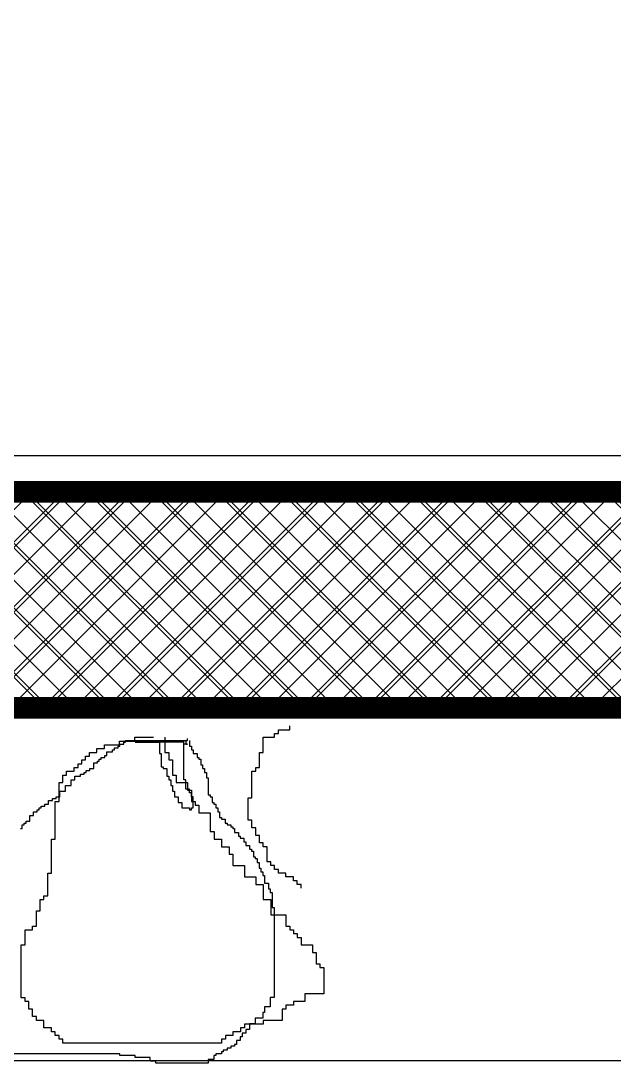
# Model space of a CAD drawing. Extents: x 250879 to 348495, y -51522 to -9360.
# Drawn here: x 290497.6 to 290580, y -50727.5 to -50582.8 of the extents above; entities that cross this region are included whole.
import ezdxf

# ---------------------------------------------------------------- set-up
doc = ezdxf.new("R2010")
doc.units = 0
doc.layers.add('AXIS', color=1, linetype='CONTINUOUS')
doc.layers.add('WALL', color=7, linetype='CONTINUOUS')
doc.layers.add('VIS', color=8, linetype='CONTINUOUS', lineweight=18)

msp = doc.modelspace()

# ---------------------------------------------------------------- hatches: boundary and pattern name
at = {"layer": 'AXIS'}
h = msp.add_hatch(dxfattribs=at)
h.set_pattern_fill('ANSI37', color=256, style=0)
h.set_pattern_definition([(45, (19207.2062, -24231.1652), (-2.24506403, 2.24506403), []), (135, (19207.2062, -24231.1652), (-2.24506403, -2.24506403), [])])
h.paths.add_polyline_path([(289238.58209, -50648.17295), (289238.58209, -50678.17295), (292232.78876, -50678.17295), (292232.78876, -50648.17295)])
at = {"layer": 'VIS', "ltscale": 0.0001}
h = msp.add_hatch(dxfattribs=at)
h.set_pattern_fill('ANSI37', color=256, scale=2, style=0)
h.set_pattern_definition([(135, (640533.8467, -30867.618), (4.49012806, 4.49012806), []), (45, (640533.8467, -30867.618), (4.49012806, -4.49012806), [])])
h.paths.add_polyline_path([(290593.74656, -50648.17295), (290676.28538, -50648.17295), (290676.28538, -50653.17295), (290793.74656, -50653.17295), (290793.74656, -50678.17295), (290593.74656, -50678.17295)])
h.paths.add_polyline_path([(290676.28538, -50648.17295), (290738.41718, -50648.17295), (290738.41718, -50653.17295), (290676.28538, -50653.17295)], flags=17)
h.paths.add_polyline_path([(290738.41718, -50648.17295), (290743.41718, -50648.17295), (290743.41718, -50653.17295), (290738.41718, -50653.17295)], flags=17)
h.paths.add_polyline_path([(290743.41718, -50648.17295), (290793.74656, -50648.17295), (290793.74656, -50653.17295), (290743.41718, -50653.17295)])
h.paths.add_polyline_path([(290268.74656, -50678.17295), (290268.74656, -50648.17295), (290593.74656, -50648.17295), (290593.74656, -50678.17295)])

# ---------------------------------------------------------------- linework, layer by layer
at = {"layer": 'WALL', "linetype": 'Continuous'}
for p, q in [((292217.78876, -50643.17295), (289092.2533, -50643.17295)), ((292217.78876, -50648.17295), (289092.2533, -50648.17295)), ((290532.84163, -50682.25487), (290532.84163, -50681.73102)), ((290532.84163, -50681.73102), (290533.36652, -50681.73102)), ((290533.36652, -50681.73102), (290533.36652, -50681.20717)), ((290533.36652, -50681.20717), (290534.94021, -50681.20717)), ((290534.94021, -50681.20717), (290534.94021, -50680.68283)), ((290511.33288, -50683.30305), (290511.33288, -50682.7792)), ((290511.33288, -50682.7792), (290513.43146, -50682.7792)), ((290511.38705, -50683.47912), (290511.38705, -50683.21865)), ((290511.38705, -50683.21865), (290511.9081, -50683.21865)), ((290511.9081, -50683.21865), (290511.9081, -50682.95818)), ((290511.9081, -50682.95818), (290512.1691, -50682.95818)), ((290512.1691, -50682.95818), (290512.1691, -50682.69771)), ((290512.1691, -50682.69771), (290520.5116, -50682.69771)), ((290513.43146, -50682.7792), (290513.43146, -50682.25487)), ((290513.43146, -50682.25487), (290516.05492, -50682.25487)), ((290520.2506, -50682.95818), (290513.4722, -50682.95818)), ((290513.4722, -50682.95818), (290516.8614, -50682.95818)), ((290516.8614, -50682.95818), (290516.8614, -50684.521)), ((290517.62862, -50682.25487), (290517.62862, -50684.35123)), ((290520.2506, -50688.1666), (290520.2506, -50682.69771)), ((290520.2506, -50682.69771), (290520.7726, -50682.69771)), ((290520.2506, -50683.21865), (290520.2506, -50682.95818)), ((290520.7726, -50683.21865), (290520.2506, -50683.21865)), ((290520.5116, -50682.69771), (290520.5116, -50683.21865)), ((290520.5116, -50683.21865), (290520.7726, -50683.21865)), ((290520.7726, -50682.69771), (290520.7726, -50682.43724)), ((290521.03265, -50682.69771), (290521.03265, -50683.47912)), ((290531.26794, -50684.35123), (290531.26794, -50682.25487)), ((290531.26794, -50682.25487), (290532.84163, -50682.25487)), ((290507.13668, -50684.87508), (290507.13668, -50684.35123)), ((290507.13668, -50684.35123), (290508.18549, -50684.35123)), ((290508.18549, -50684.35123), (290508.18549, -50683.82738)), ((290508.18549, -50683.82738), (290509.2343, -50683.82738)), ((290509.2343, -50683.82738), (290509.2343, -50683.30305)), ((290509.2343, -50683.30305), (290511.33288, -50683.30305)), ((290509.56195, -50684.78098), (290509.56195, -50684.26053)), ((290509.56195, -50684.26053), (290510.344, -50684.26053)), ((290510.344, -50684.26053), (290510.344, -50684.00006)), ((290510.344, -50684.00006), (290510.605, -50684.00006)), ((290510.605, -50684.00006), (290510.605, -50683.73959)), ((290510.605, -50683.73959), (290511.12605, -50683.73959)), ((290511.12605, -50683.73959), (290511.12605, -50683.47912)), ((290511.12605, -50683.47912), (290511.38705, -50683.47912)), ((290516.8614, -50684.521), (290517.1224, -50684.521)), ((290517.1224, -50684.521), (290517.1224, -50686.3438)), ((290517.62862, -50684.35123), (290518.15254, -50684.35123)), ((290518.15254, -50684.35123), (290518.15254, -50685.39942)), ((290521.03265, -50683.47912), (290521.29365, -50683.47912)), ((290521.29365, -50683.47912), (290521.29365, -50684.00006)), ((290521.29365, -50684.00006), (290521.55465, -50684.00006)), ((290521.55465, -50684.00006), (290521.55465, -50684.521)), ((290521.55465, -50684.521), (290522.0757, -50684.521)), ((290522.0757, -50684.521), (290522.0757, -50685.04145)), ((290530.74305, -50686.4476), (290530.74305, -50684.35123)), ((290530.74305, -50684.35123), (290531.26794, -50684.35123)), ((290505.56299, -50686.4476), (290505.56299, -50685.92327)), ((290505.56299, -50685.92327), (290506.08691, -50685.92327)), ((290506.08691, -50685.92327), (290506.08691, -50685.39942)), ((290506.08691, -50685.39942), (290506.6118, -50685.39942)), ((290506.6118, -50685.39942), (290506.6118, -50684.87508)), ((290506.6118, -50684.87508), (290507.13668, -50684.87508)), ((290507.73685, -50686.60427), (290507.73685, -50685.82286)), ((290507.73685, -50685.82286), (290508.2579, -50685.82286)), ((290508.2579, -50685.82286), (290508.2579, -50685.56239)), ((290508.2579, -50685.56239), (290508.5189, -50685.56239)), ((290508.5189, -50685.56239), (290508.5189, -50685.30192)), ((290508.5189, -50685.30192), (290508.7799, -50685.30192)), ((290508.7799, -50685.30192), (290508.7799, -50685.04145)), ((290508.7799, -50685.04145), (290509.30095, -50685.04145)), ((290509.30095, -50685.04145), (290509.30095, -50684.78098)), ((290509.30095, -50684.78098), (290509.56195, -50684.78098)), ((290518.15254, -50685.39942), (290518.67743, -50685.39942)), ((290518.67743, -50685.39942), (290518.67743, -50687.4953)), ((290522.0757, -50685.04145), (290522.3367, -50685.04145)), ((290522.3367, -50685.04145), (290522.3367, -50685.30192)), ((290522.3367, -50685.30192), (290522.5977, -50685.30192)), ((290522.5977, -50685.30192), (290522.5977, -50686.08333)), ((290522.5977, -50686.08333), (290522.85775, -50686.08333)), ((290522.85775, -50686.08333), (290522.85775, -50686.60427)), ((290503.46441, -50688.54348), (290503.46441, -50687.4953)), ((290503.46441, -50687.4953), (290503.98834, -50687.4953)), ((290503.98834, -50687.4953), (290503.98834, -50686.97145)), ((290503.98834, -50686.97145), (290505.0381, -50686.97145)), ((290505.0381, -50686.97145), (290505.0381, -50686.4476)), ((290505.0381, -50686.4476), (290505.56299, -50686.4476)), ((290505.91175, -50687.64615), (290505.91175, -50687.38568)), ((290505.91175, -50687.38568), (290506.4328, -50687.38568)), ((290506.4328, -50687.38568), (290506.4328, -50687.12521)), ((290506.4328, -50687.12521), (290506.6938, -50687.12521)), ((290506.6938, -50687.12521), (290506.6938, -50686.86474)), ((290506.6938, -50686.86474), (290507.2158, -50686.86474)), ((290507.2158, -50686.86474), (290507.2158, -50686.60427)), ((290507.2158, -50686.60427), (290507.73685, -50686.60427)), ((290517.1224, -50686.3438), (290517.3834, -50686.3438)), ((290517.3834, -50686.3438), (290517.3834, -50686.60427)), ((290517.3834, -50686.60427), (290517.90445, -50686.60427)), ((290517.90445, -50686.60427), (290517.90445, -50687.64615)), ((290518.67743, -50687.4953), (290519.20231, -50687.4953)), ((290519.20231, -50687.4953), (290519.20231, -50688.54348)), ((290522.85775, -50686.60427), (290523.11875, -50686.60427)), ((290523.11875, -50686.60427), (290523.11875, -50687.12521)), ((290523.11875, -50687.12521), (290523.37975, -50687.12521)), ((290523.37975, -50687.12521), (290523.37975, -50687.90662)), ((290529.69424, -50690.63985), (290529.69424, -50686.97145)), ((290529.69424, -50686.97145), (290530.21817, -50686.97145)), ((290530.21817, -50686.97145), (290530.21817, -50686.4476)), ((290530.21817, -50686.4476), (290530.74305, -50686.4476)), ((290502.93953, -50691.1637), (290502.93953, -50688.54348)), ((290502.93953, -50688.54348), (290503.46441, -50688.54348)), ((290503.82661, -50689.72942), (290503.82661, -50688.94801)), ((290503.82661, -50688.94801), (290504.60865, -50688.94801)), ((290504.60865, -50688.94801), (290504.60865, -50688.1666)), ((290504.60865, -50688.1666), (290505.1297, -50688.1666)), ((290505.1297, -50688.1666), (290505.1297, -50687.64615)), ((290505.1297, -50687.64615), (290505.91175, -50687.64615)), ((290517.90445, -50687.64615), (290518.16545, -50687.64615)), ((290518.16545, -50687.64615), (290518.16545, -50688.1666)), ((290518.16545, -50688.1666), (290518.4255, -50688.1666)), ((290518.4255, -50688.1666), (290518.4255, -50688.94801)), ((290518.4255, -50688.94801), (290518.6865, -50688.94801)), ((290518.6865, -50688.94801), (290518.6865, -50689.72942)), ((290519.20231, -50688.54348), (290520.776, -50688.54348)), ((290520.5116, -50688.1666), (290520.2506, -50688.1666)), ((290520.5116, -50689.46895), (290520.5116, -50688.1666)), ((290520.776, -50688.54348), (290520.776, -50689.59167)), ((290523.37975, -50687.90662), (290523.6398, -50687.90662)), ((290523.6398, -50687.90662), (290523.6398, -50690.25036)), ((290503.0436, -50690.51083), (290503.0436, -50689.72942)), ((290503.0436, -50689.72942), (290503.82661, -50689.72942)), ((290518.6865, -50689.72942), (290518.9475, -50689.72942)), ((290518.9475, -50689.72942), (290518.9475, -50690.51083)), ((290521.03265, -50689.46895), (290520.5116, -50689.46895)), ((290520.776, -50689.59167), (290521.30089, -50689.59167)), ((290521.03265, -50689.98989), (290521.03265, -50689.46895)), ((290521.29365, -50689.98989), (290521.03265, -50689.98989)), ((290521.29365, -50690.51083), (290521.29365, -50689.98989)), ((290521.30089, -50689.59167), (290521.30089, -50691.1637)), ((290523.6398, -50690.25036), (290523.9008, -50690.25036)), ((290523.9008, -50690.25036), (290523.9008, -50690.51083)), ((290500.43645, -50692.07316), (290500.43645, -50691.81269)), ((290500.43645, -50691.81269), (290500.95845, -50691.81269)), ((290500.95845, -50691.81269), (290500.95845, -50691.55222)), ((290500.95845, -50691.55222), (290501.4795, -50691.55222)), ((290501.4795, -50691.55222), (290501.4795, -50691.03177)), ((290501.4795, -50691.03177), (290502.0015, -50691.03177)), ((290502.0015, -50691.03177), (290502.0015, -50690.7713)), ((290502.0015, -50690.7713), (290502.52255, -50690.7713)), ((290502.41464, -50696.40413), (290502.41464, -50691.1637)), ((290502.41464, -50691.1637), (290502.93953, -50691.1637)), ((290502.52255, -50690.7713), (290502.52255, -50690.51083)), ((290502.52255, -50690.51083), (290503.0436, -50690.51083)), ((290518.9475, -50690.51083), (290519.46855, -50690.51083)), ((290519.46855, -50690.51083), (290519.46855, -50691.29224)), ((290519.46855, -50691.29224), (290519.99055, -50691.29224)), ((290519.99055, -50691.29224), (290519.99055, -50692.07316)), ((290521.55465, -50690.51083), (290521.29365, -50690.51083)), ((290521.30089, -50691.1637), (290521.82481, -50691.1637)), ((290521.55465, -50692.07316), (290521.55465, -50690.51083)), ((290521.82481, -50691.1637), (290521.82481, -50691.68755)), ((290521.82481, -50691.68755), (290522.3497, -50691.68755)), ((290522.3497, -50691.68755), (290522.3497, -50692.73573)), ((290523.9008, -50690.51083), (290524.1618, -50690.51083)), ((290524.1618, -50690.51083), (290524.1618, -50691.29224)), ((290524.1618, -50691.29224), (290524.42185, -50691.29224)), ((290524.42185, -50691.29224), (290524.42185, -50691.55222)), ((290524.42185, -50691.55222), (290524.68285, -50691.55222)), ((290524.68285, -50691.55222), (290524.68285, -50692.07316)), ((290529.16936, -50693.78392), (290529.16936, -50690.63985)), ((290529.16936, -50690.63985), (290529.69424, -50690.63985)), ((290498.87235, -50693.89645), (290498.87235, -50693.11504)), ((290498.87235, -50693.11504), (290499.39435, -50693.11504)), ((290499.39435, -50693.11504), (290499.39435, -50692.5941)), ((290499.39435, -50692.5941), (290499.9154, -50692.5941)), ((290499.9154, -50692.5941), (290499.9154, -50692.33363)), ((290499.9154, -50692.33363), (290500.1764, -50692.33363)), ((290500.1764, -50692.33363), (290500.1764, -50692.07316)), ((290500.1764, -50692.07316), (290500.43645, -50692.07316)), ((290519.99055, -50692.07316), (290521.03265, -50692.07316)), ((290521.03265, -50692.07316), (290521.03265, -50692.33363)), ((290521.03265, -50692.33363), (290521.29365, -50692.33363)), ((290521.29365, -50692.33363), (290521.29365, -50692.07316)), ((290521.29365, -50692.07316), (290521.55465, -50692.07316)), ((290522.3497, -50692.73573), (290523.92339, -50692.73573)), ((290523.92339, -50692.73573), (290523.92339, -50695.35595)), ((290524.68285, -50692.07316), (290524.94385, -50692.07316)), ((290524.94385, -50692.07316), (290524.94385, -50692.5941)), ((290524.94385, -50692.5941), (290525.20486, -50692.5941)), ((290525.20486, -50692.5941), (290525.20486, -50693.37551)), ((290497.83025, -50694.93784), (290497.83025, -50694.41738)), ((290497.83025, -50694.41738), (290498.0903, -50694.41738)), ((290498.0903, -50694.41738), (290498.0903, -50694.15692)), ((290498.0903, -50694.15692), (290498.3513, -50694.15692)), ((290498.3513, -50694.15692), (290498.3513, -50693.89645)), ((290498.3513, -50693.89645), (290498.87235, -50693.89645)), ((290525.20486, -50693.37551), (290525.4649, -50693.37551)), ((290525.4649, -50693.37551), (290525.4649, -50693.63598)), ((290525.4649, -50693.63598), (290525.9869, -50693.63598)), ((290525.9869, -50693.63598), (290525.9869, -50694.15692)), ((290525.9869, -50694.15692), (290526.24695, -50694.15692)), ((290526.24695, -50694.15692), (290526.24695, -50694.41738)), ((290526.24695, -50694.41738), (290526.76895, -50694.41738)), ((290526.76895, -50694.41738), (290526.76895, -50694.67785)), ((290526.76895, -50694.67785), (290527.029, -50694.67785)), ((290527.029, -50694.67785), (290527.029, -50694.93784)), ((290529.69424, -50693.78392), (290529.16936, -50693.78392)), ((290529.69424, -50694.8321), (290529.69424, -50693.78392)), ((290497.56925, -50694.93784), (290497.83025, -50694.93784)), ((290523.92339, -50695.35595), (290524.44828, -50695.35595)), ((290524.44828, -50695.35595), (290524.44828, -50696.40413)), ((290527.029, -50694.93784), (290527.29, -50694.93784)), ((290527.29, -50694.93784), (290527.29, -50695.45878)), ((290527.29, -50695.45878), (290527.81201, -50695.45878)), ((290527.81201, -50695.45878), (290527.81201, -50695.97972)), ((290527.81201, -50695.97972), (290528.07205, -50695.97972)), ((290528.07205, -50695.97972), (290528.07205, -50696.24019)), ((290528.07205, -50696.24019), (290528.59405, -50696.24019)), ((290528.59405, -50696.24019), (290528.59405, -50696.76113)), ((290530.21817, -50694.8321), (290529.69424, -50694.8321)), ((290530.21817, -50695.8798), (290530.21817, -50694.8321)), ((290530.74305, -50695.8798), (290530.21817, -50695.8798)), ((290530.74305, -50696.92798), (290530.74305, -50695.8798)), ((290501.89072, -50701.12023), (290501.89072, -50696.40413)), ((290501.89072, -50696.40413), (290502.41464, -50696.40413)), ((290524.44828, -50696.40413), (290525.49709, -50696.40413)), ((290525.49709, -50696.40413), (290525.49709, -50697.45231)), ((290525.49709, -50697.45231), (290526.54686, -50697.45231)), ((290526.54686, -50697.45231), (290526.54686, -50698.50001)), ((290528.59405, -50696.76113), (290528.8541, -50696.76113)), ((290528.8541, -50696.76113), (290528.8541, -50697.28206)), ((290528.8541, -50697.28206), (290529.3761, -50697.28206)), ((290529.3761, -50697.28206), (290529.3761, -50697.803)), ((290531.26794, -50696.92798), (290530.74305, -50696.92798)), ((290531.26794, -50697.45231), (290531.26794, -50696.92798)), ((290531.79282, -50697.45231), (290531.26794, -50697.45231)), ((290531.79282, -50699.5482), (290531.79282, -50697.45231)), ((290526.54686, -50698.50001), (290527.07078, -50698.50001)), ((290527.07078, -50698.50001), (290527.07078, -50700.07253)), ((290529.3761, -50697.803), (290529.63615, -50697.803)), ((290529.63615, -50697.803), (290529.63615, -50698.06299)), ((290529.63615, -50698.06299), (290529.89715, -50698.06299)), ((290529.89715, -50698.06299), (290529.89715, -50698.8444)), ((290529.89715, -50698.8444), (290530.15815, -50698.8444)), ((290530.15815, -50698.8444), (290530.15815, -50699.10487)), ((290530.15815, -50699.10487), (290530.4182, -50699.10487)), ((290530.4182, -50699.10487), (290530.4182, -50699.6258)), ((290527.07078, -50700.07253), (290528.64447, -50700.07253)), ((290528.64447, -50700.07253), (290528.64447, -50701.64456)), ((290530.4182, -50699.6258), (290530.6792, -50699.6258)), ((290530.6792, -50699.6258), (290530.6792, -50700.40721)), ((290530.6792, -50700.40721), (290530.9402, -50700.40721)), ((290530.9402, -50700.40721), (290530.9402, -50700.92815)), ((290532.31675, -50699.5482), (290531.79282, -50699.5482)), ((290532.31675, -50700.07253), (290532.31675, -50699.5482)), ((290532.84163, -50700.07253), (290532.31675, -50700.07253)), ((290532.84163, -50700.59638), (290532.84163, -50700.07253)), ((290501.36583, -50704.26478), (290501.36583, -50701.12023)), ((290501.36583, -50701.12023), (290501.89072, -50701.12023)), ((290528.64447, -50701.64456), (290530.21817, -50701.64456)), ((290530.21817, -50701.64456), (290530.21817, -50702.69226)), ((290530.9402, -50700.92815), (290531.20121, -50700.92815)), ((290531.20121, -50700.92815), (290531.20121, -50701.44861)), ((290531.20121, -50701.44861), (290531.46125, -50701.44861)), ((290531.46125, -50701.44861), (290531.46125, -50702.49048)), ((290533.36652, -50700.59638), (290532.84163, -50700.59638)), ((290533.36652, -50701.12023), (290533.36652, -50700.59638)), ((290534.41533, -50701.12023), (290533.36652, -50701.12023)), ((290534.41533, -50701.64456), (290534.41533, -50701.12023)), ((290535.46414, -50701.64456), (290534.41533, -50701.64456)), ((290535.46414, -50702.16841), (290535.46414, -50701.64456)), ((290530.21817, -50702.69226), (290531.26794, -50702.69226)), ((290531.26794, -50702.69226), (290531.26794, -50704.78863)), ((290531.46125, -50702.49048), (290531.98325, -50702.49048)), ((290531.98325, -50702.49048), (290531.98325, -50703.27189)), ((290531.98325, -50703.27189), (290532.2433, -50703.27189)), ((290532.2433, -50703.27189), (290532.2433, -50703.79283)), ((290535.98902, -50702.16841), (290535.46414, -50702.16841)), ((290535.98902, -50702.69226), (290535.98902, -50702.16841)), ((290536.5139, -50702.69226), (290535.98902, -50702.69226)), ((290536.5139, -50703.2166), (290536.5139, -50702.69226)), ((290500.31702, -50706.36066), (290500.31702, -50704.78863)), ((290500.31702, -50704.78863), (290500.84095, -50704.78863)), ((290500.84095, -50704.78863), (290500.84095, -50704.26478)), ((290500.84095, -50704.26478), (290501.36583, -50704.26478)), ((290531.26794, -50704.78863), (290532.31675, -50704.78863)), ((290532.2433, -50703.79283), (290532.5043, -50703.79283)), ((290532.31675, -50704.78863), (290532.31675, -50706.885)), ((290532.5043, -50703.79283), (290532.5043, -50705.8761)), ((290499.79214, -50708.45703), (290499.79214, -50706.36066)), ((290499.79214, -50706.36066), (290500.31702, -50706.36066)), ((290532.5043, -50705.8761), (290532.7653, -50705.8761)), ((290532.7653, -50705.8761), (290532.7653, -50718.3767)), ((290532.31675, -50706.885), (290534.41533, -50706.885)), ((290534.41533, -50706.885), (290534.41533, -50708.45703)), ((290498.21844, -50711.07725), (290498.21844, -50708.98088)), ((290498.21844, -50708.98088), (290499.26725, -50708.98088)), ((290499.26725, -50708.98088), (290499.26725, -50708.45703)), ((290499.26725, -50708.45703), (290499.79214, -50708.45703)), ((290534.41533, -50708.45703), (290534.94021, -50708.45703)), ((290534.94021, -50708.45703), (290534.94021, -50708.98088)), ((290534.94021, -50708.98088), (290535.46414, -50708.98088)), ((290535.46414, -50708.98088), (290535.46414, -50709.50473)), ((290535.46414, -50709.50473), (290535.98902, -50709.50473)), ((290535.98902, -50709.50473), (290535.98902, -50710.02906)), ((290535.98902, -50710.02906), (290536.5139, -50710.02906)), ((290536.5139, -50710.02906), (290536.5139, -50711.07725)), ((290497.69356, -50718.41356), (290497.69356, -50711.07725)), ((290497.69356, -50711.07725), (290498.21844, -50711.07725)), ((290536.5139, -50711.07725), (290538.0876, -50711.07725)), ((290538.0876, -50711.07725), (290538.0876, -50712.12494)), ((290538.0876, -50712.12494), (290538.61248, -50712.12494)), ((290538.61248, -50712.12494), (290538.61248, -50713.69746)), ((290538.61248, -50713.69746), (290539.13641, -50713.69746)), ((290539.13641, -50713.69746), (290539.13641, -50714.22131)), ((290539.13641, -50714.22131), (290539.66129, -50714.22131)), ((290539.66129, -50714.22131), (290539.66129, -50717.88971)), ((290539.66129, -50717.88971), (290537.03879, -50717.88971)), ((290537.03879, -50717.88971), (290537.03879, -50718.93741)), ((290498.21844, -50718.41356), (290497.69356, -50718.41356)), ((290498.21844, -50718.93741), (290498.21844, -50718.41356)), ((290498.74237, -50718.93741), (290498.21844, -50718.93741)), ((290498.74237, -50719.98559), (290498.74237, -50718.93741)), ((290532.7653, -50718.3767), (290532.2433, -50718.3767)), ((290532.2433, -50718.3767), (290532.2433, -50719.67904)), ((290537.03879, -50718.93741), (290535.46414, -50718.93741)), ((290535.46414, -50718.93741), (290535.46414, -50719.46174)), ((290499.26725, -50719.98559), (290498.74237, -50719.98559)), ((290499.26725, -50721.03378), (290499.26725, -50719.98559)), ((290531.46125, -50720.46045), (290531.20121, -50720.46045)), ((290531.20121, -50720.46045), (290531.20121, -50721.24186)), ((290532.2433, -50719.67904), (290531.46125, -50719.67904)), ((290531.46125, -50719.67904), (290531.46125, -50720.46045)), ((290534.41533, -50719.98559), (290533.89044, -50719.98559)), ((290533.89044, -50719.98559), (290533.89044, -50721.55763)), ((290535.46414, -50719.46174), (290534.41533, -50719.46174)), ((290534.41533, -50719.46174), (290534.41533, -50719.98559)), ((290499.79214, -50721.03378), (290499.26725, -50721.03378)), ((290499.79214, -50721.55763), (290499.79214, -50721.03378)), ((290500.84095, -50721.55763), (290499.79214, -50721.55763)), ((290500.84095, -50722.60581), (290500.84095, -50721.55763)), ((290531.26794, -50722.08196), (290528.64447, -50722.08196)), ((290528.64447, -50722.08196), (290528.64447, -50722.60581)), ((290530.15815, -50722.02278), (290529.3761, -50722.02278)), ((290529.3761, -50722.02278), (290529.3761, -50722.80419)), ((290531.20121, -50721.24186), (290530.15815, -50721.24186)), ((290530.15815, -50721.24186), (290530.15815, -50722.02278)), ((290533.89044, -50721.55763), (290531.26794, -50721.55763)), ((290531.26794, -50721.55763), (290531.26794, -50722.08196)), ((290501.89072, -50722.60581), (290500.84095, -50722.60581)), ((290501.89072, -50723.12966), (290501.89072, -50722.60581)), ((290502.41464, -50723.12966), (290501.89072, -50723.12966)), ((290502.41464, -50723.65399), (290502.41464, -50723.12966)), ((290502.93953, -50723.65399), (290502.41464, -50723.65399)), ((290502.93953, -50724.17784), (290502.93953, -50723.65399)), ((290527.07078, -50723.65399), (290526.02197, -50723.65399)), ((290526.02197, -50723.65399), (290526.02197, -50724.17784)), ((290528.12055, -50723.12966), (290527.07078, -50723.12966)), ((290527.07078, -50723.12966), (290527.07078, -50723.65399)), ((290528.64447, -50722.60581), (290528.12055, -50722.60581)), ((290528.12055, -50722.60581), (290528.12055, -50723.12966)), ((290528.8541, -50723.32513), (290528.33305, -50723.32513)), ((290528.33305, -50723.32513), (290528.33305, -50723.84607)), ((290529.3761, -50722.80419), (290528.8541, -50722.80419)), ((290528.8541, -50722.80419), (290528.8541, -50723.32513)), ((290503.46441, -50724.17784), (290502.93953, -50724.17784)), ((290503.46441, -50724.70218), (290503.46441, -50724.17784)), ((290525.49709, -50724.70218), (290503.46441, -50724.70218)), ((290526.02197, -50724.17784), (290525.49709, -50724.17784)), ((290525.49709, -50724.17784), (290525.49709, -50724.70218)), ((290527.29, -50725.14793), (290526.76895, -50725.14793)), ((290526.76895, -50725.14793), (290526.76895, -50725.4084)), ((290527.551, -50724.88746), (290527.29, -50724.88746)), ((290527.29, -50724.88746), (290527.29, -50725.14793)), ((290528.07205, -50724.36701), (290527.551, -50724.36701)), ((290527.551, -50724.36701), (290527.551, -50724.88746)), ((290528.33305, -50723.84607), (290528.07205, -50723.84607)), ((290528.07205, -50723.84607), (290528.07205, -50724.36701)), ((290511.38705, -50726.18981), (290494.4401, -50726.18981)), ((290511.38705, -50726.45028), (290511.38705, -50726.18981)), ((290513.4722, -50726.45028), (290511.38705, -50726.45028)), ((290513.4722, -50726.71075), (290513.4722, -50726.45028)), ((290524.68285, -50726.45028), (290524.42185, -50726.45028)), ((290524.42185, -50726.45028), (290524.42185, -50726.97122)), ((290525.4649, -50726.18981), (290524.68285, -50726.18981)), ((290524.68285, -50726.18981), (290524.68285, -50726.45028)), ((290525.7259, -50725.92934), (290525.4649, -50725.92934)), ((290525.4649, -50725.92934), (290525.4649, -50726.18981)), ((290526.24695, -50725.66887), (290525.7259, -50725.66887)), ((290525.7259, -50725.66887), (290525.7259, -50725.92934)), ((290526.76895, -50725.4084), (290526.24695, -50725.4084)), ((290526.24695, -50725.4084), (290526.24695, -50725.66887)), ((289072.54164, -50727.14584), (290778.95092, -50727.14584)), ((290242.09536, -50727.14584), (292477.51475, -50727.14584)), ((290515.5583, -50726.71075), (290513.4722, -50726.71075)), ((290515.5583, -50727.23169), (290515.5583, -50726.71075)), ((290516.34035, -50727.23169), (290515.5583, -50727.23169)), ((290516.34035, -50727.49216), (290516.34035, -50727.23169)), ((290523.6398, -50727.49216), (290516.34035, -50727.49216)), ((290524.42185, -50726.97122), (290523.6398, -50726.97122)), ((290523.6398, -50726.97122), (290523.6398, -50727.49216))]:
    msp.add_line(p, q, dxfattribs=at)
at = {"layer": 'WALL', "linetype": 'Continuous', "const_width": 3}
for points in [[(289079.43967, -50092.17295), (289072.2533, -50096.17295), (289072.2533, -50678.17295), (292232.78876, -50678.17295), (292232.78876, -50648.17295)], [(289079.43967, -50108.17295), (289072.2533, -50112.17295), (289072.2533, -50678.17295), (292232.78876, -50678.17295), (292232.78876, -50648.17295)], [(292232.78876, -50648.17295), (289072.2533, -50648.17295)], [(292232.78876, -50648.17295), (289072.2533, -50648.17295)]]:
    msp.add_lwpolyline(points, dxfattribs=at)
at = {"layer": 'WALL', "linetype": 'Continuous'}
msp.add_lwpolyline([(289189.34358, -50678.17295), (292232.78876, -50678.17295), (292232.78876, -50648.17295), (289072.2533, -50648.17295)], dxfattribs=at)

doc.saveas('drawing.dxf')
